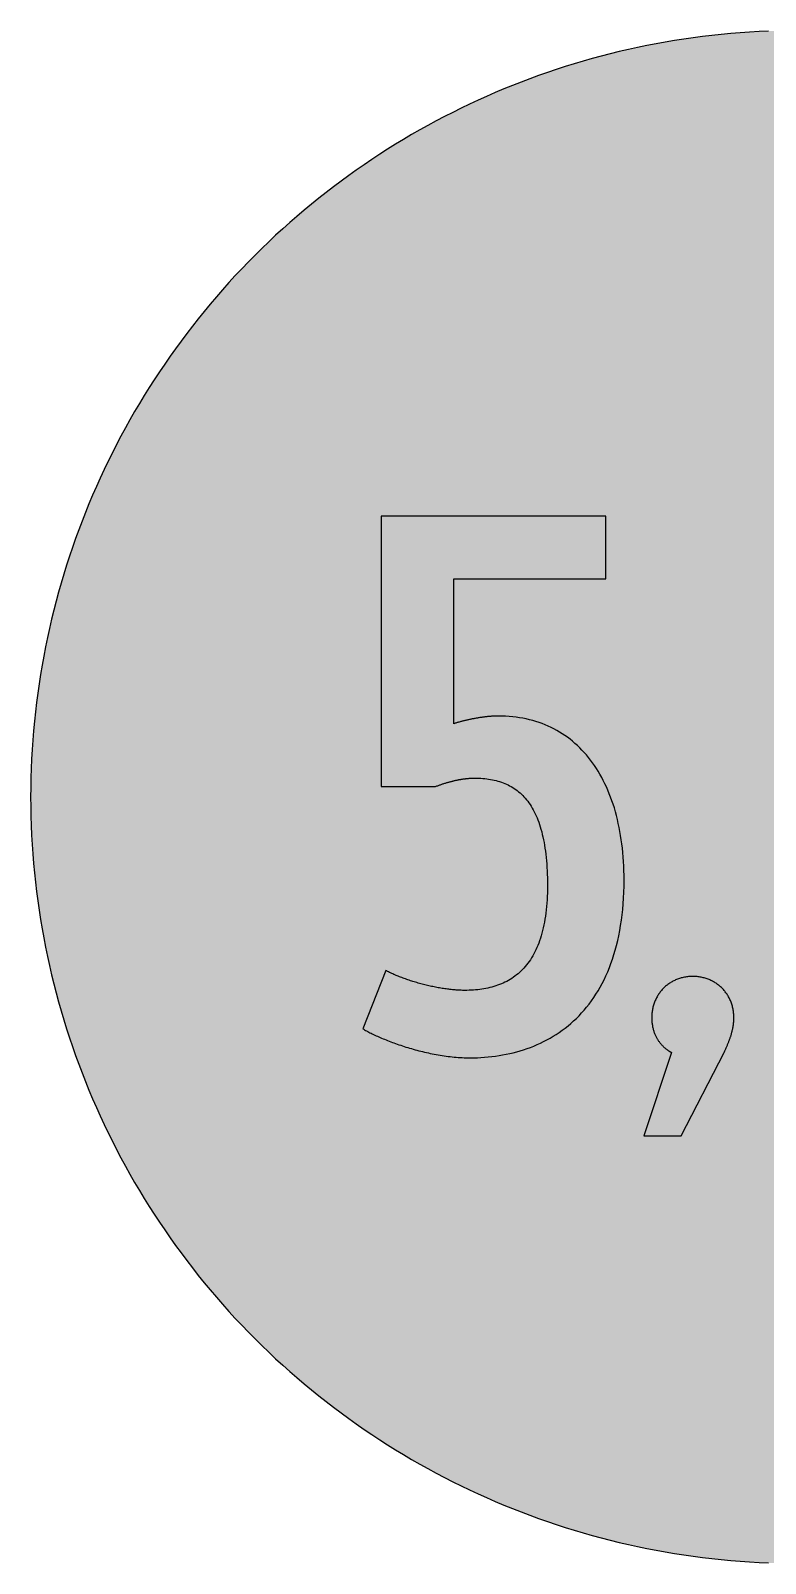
# Model space of a CAD drawing. Header units: millimetres. Extents: x 0 to 212, y 0 to 212.
# Drawn here: x 0.1 to 101.5, y 0.1 to 211.7 of the extents above; entities that cross this region are included whole.
import ezdxf

# ---------------------------------------------------------------- set-up
doc = ezdxf.new("R2010")
doc.units = ezdxf.units.MM

msp = doc.modelspace()

# ---------------------------------------------------------------- hatches: boundary and pattern name
for color, points in [(254, [(211.7189, 105.8869), (211.709, 107.2007), (211.6861, 108.5139), (211.6455, 109.8245), (211.5871, 111.1326), (211.5134, 112.4407), (211.4245, 113.7437), (211.3204, 115.0468), (211.201, 116.3447), (211.0638, 117.6426), (210.9114, 118.9355), (210.7413, 120.2258), (210.5584, 121.5136), (210.3577, 122.7988), (210.1418, 124.079), (209.9107, 125.3566), (209.6643, 126.6292), (209.4027, 127.8992), (209.1258, 129.1641), (208.8337, 130.4239), (208.5264, 131.6812), (208.2038, 132.936), (207.866, 134.1831), (207.5104, 135.4277), (207.1421, 136.6647), (206.7611, 137.8991), (206.3623, 139.1285), (205.9483, 140.3502), (205.5216, 141.5694), (205.0771, 142.781), (204.6199, 143.9901), (204.1474, 145.1915), (203.6623, 146.3853), (203.1619, 147.574), (202.6463, 148.7576), (202.1154, 149.9362), (201.5693, 151.1046), (201.0105, 152.2705), (200.439, 153.4262), (199.8523, 154.5768), (199.2503, 155.7198), (198.6356, 156.8577), (198.0057, 157.9855), (197.3605, 159.1081), (196.7052, 160.2232), (196.0321, 161.3281), (195.3489, 162.4279), (194.6504, 163.5176), (193.9366, 164.6022), (193.2102, 165.6766), (192.471, 166.7434), (191.7167, 167.8), (190.9521, 168.849), (190.1698, 169.8904), (189.3773, 170.9217), (188.5696, 171.9428), (187.7517, 172.9562), (186.9161, 173.9621), (186.0702, 174.9552), (185.2117, 175.9407), (184.338, 176.9161), (183.454, 177.8838), (182.5549, 178.8389), (181.643, 179.7837), (180.721, 180.7185), (179.7837, 181.643), (178.8389, 182.5549), (177.8838, 183.454), (176.9161, 184.338), (175.9407, 185.2117), (174.9552, 186.0702), (173.9621, 186.9161), (172.9562, 187.7492), (171.9428, 188.5696), (170.9217, 189.3773), (169.8904, 190.1698), (168.849, 190.9496), (167.8, 191.7167), (166.7408, 192.471), (165.6766, 193.2102), (164.6022, 193.9366), (163.5176, 194.6504), (162.4279, 195.3489), (161.3281, 196.0321), (160.2232, 196.7052), (159.1081, 197.3631), (157.9855, 198.0057), (156.8577, 198.6356), (155.7198, 199.2503), (154.5768, 199.8523), (153.4262, 200.439), (152.2705, 201.0131), (151.1046, 201.5719), (149.9362, 202.1154), (148.7576, 202.6463), (147.574, 203.1619), (146.3853, 203.6623), (145.1889, 204.15), (143.9875, 204.6199), (142.781, 205.0796), (141.5694, 205.5216), (140.3502, 205.9483), (139.1285, 206.3623), (137.8991, 206.7611), (136.6647, 207.1446), (135.4252, 207.5129), (134.1831, 207.866), (132.9334, 208.2038), (131.6812, 208.5264), (130.4239, 208.8337), (129.1641, 209.1284), (127.8966, 209.4052), (126.6292, 209.6668), (125.3541, 209.9132), (124.0765, 210.1444), (122.7963, 210.3603), (121.5136, 210.5584), (120.2258, 210.7438), (118.9355, 210.9114), (117.6401, 211.0638), (116.3447, 211.201), (115.0468, 211.3229), (113.7437, 211.4271), (112.4382, 211.516), (111.1326, 211.5896), (109.8245, 211.6455), (108.5113, 211.6861), (107.1982, 211.7115), (105.885, 211.7192), (104.5693, 211.7115), (103.2561, 211.6861), (101.9454, 211.6455), (100.6373, 211.5896), (99.3292, 211.516), (98.0262, 211.4271), (96.7232, 211.3229), (95.4253, 211.201), (94.1273, 211.0638), (92.8345, 210.9114), (91.5441, 210.7438), (90.2564, 210.5584), (88.9711, 210.3603), (87.691, 210.1444), (86.4133, 209.9132), (85.1408, 209.6668), (83.8708, 209.4052), (82.6059, 209.1284), (81.346, 208.8337), (80.0887, 208.5264), (78.834, 208.2038), (77.5868, 207.866), (76.3422, 207.5129), (75.1053, 207.1446), (73.8708, 206.7611), (72.6415, 206.3623), (71.4197, 205.9483), (70.2005, 205.5216), (68.9889, 205.0796), (67.7799, 204.6199), (66.5785, 204.15), (65.3847, 203.6623), (64.196, 203.1619), (63.0123, 202.6463), (61.8338, 202.1154), (60.6628, 201.5719), (59.4995, 201.0131), (58.3438, 200.439), (57.1932, 199.8523), (56.0502, 199.2503), (54.9123, 198.6356), (53.7845, 198.0057), (52.6618, 197.3631), (51.5468, 196.7052), (50.4419, 196.0321), (49.342, 195.3489), (48.2524, 194.6504), (47.1678, 193.9366), (46.0934, 193.2102), (45.0266, 192.471), (43.9699, 191.7167), (42.9209, 190.9496), (41.8795, 190.1698), (40.8483, 189.3773), (39.8272, 188.5696), (38.8137, 187.7492), (37.8079, 186.9161), (36.8148, 186.0702), (35.8292, 185.2117), (34.8539, 184.338), (33.8861, 183.454), (32.9311, 182.5549), (31.9862, 181.643), (31.049, 180.7185), (30.1269, 179.7837), (29.2151, 178.8389), (28.3159, 177.8838), (27.432, 176.9161), (26.5582, 175.9407), (25.6997, 174.9552), (24.8539, 173.9621), (24.0208, 172.9562), (23.2004, 171.9428), (22.3926, 170.9217), (21.6002, 169.8904), (20.8204, 168.849), (20.0533, 167.8), (19.2989, 166.7434), (18.5598, 165.6766), (17.8333, 164.6022), (17.1196, 163.5176), (16.4211, 162.4279), (15.7378, 161.3281), (15.0647, 160.2232), (14.4069, 159.1081), (13.7643, 157.9855), (13.1343, 156.8577), (12.5197, 155.7198), (11.9177, 154.5768), (11.3309, 153.4262), (10.7569, 152.2705), (10.1981, 151.1046), (9.6545, 149.9362), (9.1237, 148.7576), (8.6081, 147.574), (8.1077, 146.3853), (7.62, 145.1915), (7.1501, 143.9901), (6.6904, 142.781), (6.2484, 141.5694), (5.8217, 140.3502), (5.4077, 139.1285), (5.0089, 137.8991), (4.6253, 136.6647), (4.257, 135.4277), (3.904, 134.1831), (3.5662, 132.936), (3.2436, 131.6812), (2.9362, 130.4239), (2.6416, 129.1641), (2.3647, 127.8992), (2.1031, 126.6292), (1.8567, 125.3566), (1.6256, 124.079), (1.4097, 122.7988), (1.2116, 121.5136), (1.0262, 120.2258), (0.8585, 118.9355), (0.7061, 117.6426), (0.569, 116.3447), (0.447, 115.0468), (0.3429, 113.7437), (0.254, 112.4407), (0.1803, 111.1326), (0.1245, 109.8245), (0.0838, 108.5139), (0.0584, 107.2007), (0.0508, 105.885), (0.0584, 104.5718), (0.0838, 103.2586), (0.1245, 101.9454), (0.1803, 100.6373), (0.254, 99.3318), (0.3429, 98.0262), (0.447, 96.7232), (0.569, 95.4253), (0.7061, 94.1299), (0.8585, 92.8345), (1.0262, 91.5441), (1.2116, 90.2564), (1.4097, 88.9737), (1.6256, 87.6935), (1.8567, 86.4159), (2.1031, 85.1408), (2.3647, 83.8733), (2.6416, 82.6059), (2.9362, 81.346), (3.2436, 80.0887), (3.5662, 78.8365), (3.904, 77.5868), (4.257, 76.3448), (4.6253, 75.1053), (5.0089, 73.8708), (5.4077, 72.6415), (5.8217, 71.4197), (6.2484, 70.2005), (6.6904, 68.9889), (7.1501, 67.7824), (7.62, 66.581), (8.1077, 65.3847), (8.6081, 64.196), (9.1237, 63.0123), (9.6545, 61.8338), (10.1981, 60.6654), (10.7569, 59.4995), (11.3309, 58.3438), (11.9177, 57.1932), (12.5197, 56.0502), (13.1343, 54.9123), (13.7643, 53.7845), (14.4069, 52.6618), (15.0647, 51.5468), (15.7378, 50.4419), (16.4211, 49.342), (17.1196, 48.2524), (17.8333, 47.1678), (18.5598, 46.0934), (19.2989, 45.0291), (20.0533, 43.9699), (20.8204, 42.9209), (21.6002, 41.8795), (22.3926, 40.8483), (23.2004, 39.8272), (24.0208, 38.8137), (24.8539, 37.8079), (25.6997, 36.8148), (26.5582, 35.8292), (27.432, 34.8539), (28.3159, 33.8861), (29.2151, 32.9311), (30.1269, 31.9862), (31.049, 31.049), (31.9862, 30.1269), (32.9311, 29.2151), (33.8861, 28.3159), (34.8539, 27.432), (35.8292, 26.5582), (36.8148, 25.6997), (37.8079, 24.8539), (38.8137, 24.0182), (39.8272, 23.2004), (40.8483, 22.3926), (41.8795, 21.6002), (42.9209, 20.8178), (43.9699, 20.0533), (45.0266, 19.2989), (46.0934, 18.5598), (47.1678, 17.8333), (48.2524, 17.1196), (49.342, 16.4211), (50.4419, 15.7378), (51.5468, 15.0647), (52.6618, 14.4094), (53.7845, 13.7643), (54.9123, 13.1343), (56.0502, 12.5197), (57.1932, 11.9177), (58.3438, 11.3309), (59.4995, 10.7594), (60.6628, 10.2006), (61.8338, 9.6545), (63.0123, 9.1237), (64.196, 8.6081), (65.3847, 8.1077), (66.5785, 7.6225), (67.7799, 7.1501), (68.9889, 6.6929), (70.2005, 6.2484), (71.4197, 5.8217), (72.6415, 5.4077), (73.8708, 5.0089), (75.1053, 4.6279), (76.3422, 4.2596), (77.5868, 3.904), (78.834, 3.5662), (80.0887, 3.2436), (81.346, 2.9362), (82.6059, 2.6441), (83.8708, 2.3673), (85.1408, 2.1057), (86.4133, 1.8593), (87.691, 1.6281), (88.9711, 1.4122), (90.2564, 1.2116), (91.5441, 1.0287), (92.8345, 0.8585), (94.1273, 0.7061), (95.4253, 0.569), (96.7232, 0.4496), (98.0262, 0.3454), (99.3292, 0.2565), (100.6373, 0.1829), (101.9454, 0.1245), (103.2561, 0.0838), (104.5693, 0.061), (105.885, 0.0533), (107.1982, 0.061), (108.5113, 0.0838), (109.8245, 0.1245), (111.1326, 0.1829), (112.4382, 0.2565), (113.7437, 0.3454), (115.0468, 0.4496), (116.3447, 0.569), (117.6401, 0.7061), (118.9355, 0.8585), (120.2258, 1.0287), (121.5136, 1.2116), (122.7963, 1.4122), (124.0765, 1.6281), (125.3541, 1.8593), (126.6292, 2.1057), (127.8966, 2.3673), (129.1641, 2.6441), (130.4239, 2.9362), (131.6812, 3.2436), (132.9334, 3.5662), (134.1831, 3.904), (135.4252, 4.2596), (136.6647, 4.6279), (137.8991, 5.0089), (139.1285, 5.4077), (140.3502, 5.8217), (141.5694, 6.2484), (142.781, 6.6929), (143.9875, 7.1501), (145.1889, 7.6225), (146.3853, 8.1077), (147.574, 8.6081), (148.7576, 9.1237), (149.9362, 9.6545), (151.1046, 10.2006), (152.2705, 10.7594), (153.4262, 11.3309), (154.5768, 11.9177), (155.7198, 12.5197), (156.8577, 13.1343), (157.9855, 13.7643), (159.1081, 14.4094), (160.2232, 15.0647), (161.3281, 15.7378), (162.4279, 16.4211), (163.5176, 17.1196), (164.6022, 17.8333), (165.6766, 18.5598), (166.7408, 19.2989), (167.8, 20.0533), (168.849, 20.8178), (169.8904, 21.6002), (170.9217, 22.3926), (171.9428, 23.2004), (172.9562, 24.0182), (173.9621, 24.8539), (174.9552, 25.6997), (175.9407, 26.5582), (176.9161, 27.432), (177.8838, 28.3159), (178.8389, 29.2151), (179.7837, 30.1269), (180.721, 31.049), (181.643, 31.9862), (182.5549, 32.9311), (183.454, 33.8861), (184.338, 34.8539), (185.2117, 35.8292), (186.0702, 36.8148), (186.9161, 37.8079), (187.7517, 38.8137), (188.5696, 39.8272), (189.3773, 40.8483), (190.1698, 41.8795), (190.9521, 42.9209), (191.7167, 43.9699), (192.471, 45.0291), (193.2102, 46.0934), (193.9366, 47.1678), (194.6504, 48.2524), (195.3489, 49.342), (196.0321, 50.4419), (196.7052, 51.5468), (197.3605, 52.6618), (198.0057, 53.7845), (198.6356, 54.9123), (199.2503, 56.0502), (199.8523, 57.1932), (200.439, 58.3438), (201.0105, 59.4995), (201.5693, 60.6654), (202.1154, 61.8338), (202.6463, 63.0123), (203.1619, 64.196), (203.6623, 65.3847), (204.1474, 66.581), (204.6199, 67.7824), (205.0771, 68.9889), (205.5216, 70.2005), (205.9483, 71.4197), (206.3623, 72.6415), (206.7611, 73.8708), (207.1421, 75.1053), (207.5104, 76.3448), (207.866, 77.5868), (208.2038, 78.8365), (208.5264, 80.0887), (208.8337, 81.346), (209.1258, 82.6059), (209.4027, 83.8733), (209.6643, 85.1408), (209.9107, 86.4159), (210.1418, 87.6935), (210.3577, 88.9737), (210.5584, 90.2564), (210.7413, 91.5441), (210.9114, 92.8345), (211.0638, 94.1299), (211.201, 95.4253), (211.3204, 96.7232), (211.4245, 98.0262), (211.5134, 99.3318), (211.5871, 100.6373), (211.6455, 101.9454), (211.6861, 103.2586), (211.709, 104.5718), (211.7166, 105.885)]), (59, [(79.4632, 136.0121), (79.4632, 144.6911), (48.4547, 144.6911), (48.4547, 107.3323), (55.9675, 107.3323), (56.0654, 107.3709), (56.1645, 107.409), (56.2635, 107.4471), (56.3601, 107.4826), (56.4591, 107.5207), (56.5556, 107.5563), (56.6522, 107.5893), (56.7487, 107.6249), (56.8452, 107.6579), (56.9417, 107.6909), (57.0382, 107.7214), (57.1322, 107.7519), (57.2262, 107.7824), (57.3227, 107.8128), (57.4167, 107.8408), (57.5081, 107.8713), (57.6021, 107.8967), (57.6961, 107.9246), (57.7875, 107.95), (57.879, 107.9754), (57.9704, 108.0008), (58.0619, 108.0262), (58.1508, 108.0491), (58.2422, 108.0719), (58.3311, 108.0948), (58.42, 108.1151), (58.5089, 108.1354), (58.5978, 108.1557), (58.6842, 108.1761), (58.7705, 108.1938), (58.8569, 108.2142), (58.9432, 108.2294), (59.0296, 108.2472), (59.1134, 108.265), (59.1972, 108.2802), (59.2811, 108.2954), (59.3649, 108.3107), (59.4462, 108.3234), (59.5274, 108.3386), (59.6087, 108.3513), (59.69, 108.3615), (59.7713, 108.3742), (59.85, 108.3843), (59.9288, 108.397), (60.0075, 108.4047), (60.0837, 108.4148), (60.1624, 108.425), (60.2386, 108.4326), (60.3148, 108.4402), (60.3885, 108.4478), (60.4622, 108.4555), (60.5358, 108.4605), (60.6095, 108.4656), (60.6806, 108.4707), (60.7543, 108.4758), (60.8254, 108.4809), (60.894, 108.4834), (60.9625, 108.4859), (61.0311, 108.4885), (61.0997, 108.491), (61.1683, 108.4936), (61.2343, 108.4936), (61.3004, 108.4961), (61.3639, 108.4961), (61.6509, 108.4936), (61.9328, 108.4859), (62.2122, 108.4707), (62.4891, 108.4529), (62.7609, 108.4275), (63.0301, 108.397), (63.2968, 108.3615), (63.5584, 108.3183), (63.8175, 108.27), (64.0715, 108.2167), (64.323, 108.1557), (64.5719, 108.0897), (64.8157, 108.016), (65.057, 107.9373), (65.2932, 107.8509), (65.5244, 107.757), (65.753, 107.6579), (65.979, 107.5512), (66.2, 107.4395), (66.4159, 107.3175), (66.6293, 107.1905), (66.8376, 107.0559), (67.0433, 106.9137), (67.244, 106.7664), (67.4395, 106.6089), (67.6326, 106.4438), (67.8205, 106.2711), (68.0034, 106.0933), (68.1812, 105.9053), (68.3565, 105.7097), (68.5267, 105.5065), (68.6943, 105.2932), (68.8543, 105.0747), (69.0118, 104.8461), (69.1642, 104.6099), (69.3115, 104.3635), (69.4538, 104.1095), (69.5935, 103.8479), (69.7281, 103.5761), (69.8551, 103.2967), (69.9795, 103.0072), (70.0989, 102.71), (70.2132, 102.4026), (70.3224, 102.0851), (70.4266, 101.76), (70.5256, 101.4247), (70.6222, 101.0793), (70.7111, 100.7262), (70.7949, 100.363), (70.8736, 99.9896), (70.9473, 99.6061), (71.0159, 99.2124), (71.0794, 98.8085), (71.1378, 98.3945), (71.1911, 97.9703), (71.2368, 97.536), (71.28, 97.0915), (71.3156, 96.6368), (71.3486, 96.1695), (71.374, 95.6945), (71.3918, 95.2068), (71.407, 94.709), (71.4146, 94.1984), (71.4172, 93.6777), (71.4146, 93.1647), (71.4045, 92.6592), (71.3867, 92.1664), (71.3613, 91.6838), (71.3308, 91.2139), (71.2927, 90.7542), (71.247, 90.3046), (71.1962, 89.8652), (71.1378, 89.4359), (71.0743, 89.0194), (71.0032, 88.6104), (70.9244, 88.2142), (70.8431, 87.8281), (70.7517, 87.4497), (70.6577, 87.0814), (70.5561, 86.7258), (70.4469, 86.3778), (70.3326, 86.04), (70.2132, 85.7098), (70.0888, 85.3923), (69.9567, 85.0824), (69.8221, 84.7827), (69.6798, 84.4906), (69.5325, 84.2086), (69.3801, 83.9343), (69.2201, 83.6701), (69.0575, 83.4136), (68.8873, 83.1672), (68.7146, 82.9285), (68.5368, 82.6973), (68.3514, 82.4763), (68.1634, 82.263), (67.9704, 82.0572), (67.7723, 81.8591), (67.5691, 81.6686), (67.3633, 81.4883), (67.15, 81.313), (66.9341, 81.1479), (66.7131, 80.9879), (66.4896, 80.838), (66.2584, 80.6933), (66.0248, 80.5561), (65.7885, 80.4266), (65.5472, 80.3046), (65.3009, 80.1878), (65.0519, 80.0786), (64.8005, 79.977), (64.5414, 79.883), (64.2823, 79.7941), (64.0182, 79.7103), (63.7515, 79.6341), (63.4797, 79.5655), (63.2054, 79.502), (62.9285, 79.4436), (62.6466, 79.3928), (62.3646, 79.3471), (62.0776, 79.3064), (61.788, 79.2709), (61.4934, 79.2429), (61.1988, 79.2201), (60.899, 79.2023), (60.5993, 79.1896), (60.2945, 79.182), (59.9897, 79.1794), (59.8297, 79.1794), (59.6671, 79.182), (59.5046, 79.187), (59.3395, 79.1947), (59.1718, 79.2023), (59.0017, 79.2124), (58.8315, 79.2226), (58.6613, 79.2353), (58.4886, 79.2505), (58.3133, 79.2683), (58.1381, 79.2861), (57.9603, 79.3064), (57.7825, 79.3267), (57.6047, 79.3496), (57.4243, 79.375), (57.244, 79.4004), (57.0611, 79.4283), (56.8808, 79.4563), (56.6979, 79.4868), (56.515, 79.5198), (56.3296, 79.5528), (56.1467, 79.5858), (55.9613, 79.6214), (55.7759, 79.6595), (55.5904, 79.6976), (55.4076, 79.7382), (55.2221, 79.7789), (55.0367, 79.8195), (54.8513, 79.8627), (54.6684, 79.9084), (54.483, 79.9541), (54.3001, 79.9998), (54.1172, 80.0481), (53.9344, 80.0964), (53.7515, 80.1446), (53.5711, 80.1954), (53.3883, 80.2488), (53.2105, 80.3021), (53.0301, 80.3554), (52.8523, 80.4088), (52.6771, 80.4647), (52.4993, 80.5205), (52.3265, 80.579), (52.1538, 80.6374), (51.9811, 80.6958), (51.8109, 80.7542), (51.6433, 80.8152), (51.4756, 80.8761), (51.3105, 80.9371), (51.1454, 81.0006), (50.9854, 81.0641), (50.8254, 81.1276), (50.6679, 81.1911), (50.5104, 81.2571), (50.358, 81.3206), (50.2056, 81.3867), (50.0583, 81.4527), (49.911, 81.5213), (49.7662, 81.5873), (49.6265, 81.6559), (49.4868, 81.7245), (49.3497, 81.7931), (49.2176, 81.8617), (49.088, 81.9302), (45.9133, 73.8886), (46.04, 73.8124), (46.1696, 73.7362), (46.3093, 73.66), (46.4515, 73.5813), (46.5988, 73.5025), (46.7512, 73.4212), (46.9087, 73.34), (47.0687, 73.2587), (47.2364, 73.1774), (47.4066, 73.0936), (47.5818, 73.0098), (47.7622, 72.9259), (47.9476, 72.8421), (48.1355, 72.7583), (48.3286, 72.6745), (48.5242, 72.5881), (48.7248, 72.5043), (48.9306, 72.4205), (49.1363, 72.3367), (49.3497, 72.2503), (49.563, 72.1665), (49.7815, 72.0827), (50.0024, 72.0014), (50.2285, 71.9176), (50.4571, 71.8363), (50.6857, 71.7525), (50.9194, 71.6737), (51.1581, 71.5924), (51.3969, 71.5137), (51.6382, 71.435), (51.882, 71.3588), (52.131, 71.2826), (52.3799, 71.2064), (52.6313, 71.1327), (52.8828, 71.059), (53.1393, 70.9879), (53.3959, 70.9193), (53.6575, 70.8508), (53.9166, 70.7847), (54.1807, 70.7212), (54.4449, 70.6577), (54.7116, 70.5968), (54.9783, 70.5358), (55.245, 70.4799), (55.5142, 70.424), (55.786, 70.3707), (56.0578, 70.3199), (56.3296, 70.2716), (56.6039, 70.2259), (56.8782, 70.1802), (57.1525, 70.1396), (57.4269, 70.1015), (57.7012, 70.0659), (57.978, 70.0329), (58.2524, 70.0024), (58.5292, 69.9745), (58.8061, 69.9491), (59.0804, 69.9287), (59.3573, 69.9084), (59.6316, 69.8932), (59.9059, 69.883), (60.1828, 69.8729), (60.4545, 69.8678), (60.7289, 69.8652), (61.2343, 69.8703), (61.7398, 69.8856), (62.2427, 69.9084), (62.7456, 69.9414), (63.2485, 69.9846), (63.7489, 70.038), (64.2468, 70.1015), (64.7421, 70.1751), (65.2348, 70.2589), (65.7276, 70.3529), (66.2153, 70.4571), (66.7004, 70.5714), (67.183, 70.6984), (67.6605, 70.8355), (68.1355, 70.9828), (68.6079, 71.1429), (69.0728, 71.313), (69.535, 71.4959), (69.9948, 71.689), (70.4469, 71.8947), (70.8939, 72.1106), (71.3359, 72.3417), (71.7728, 72.583), (72.2046, 72.8345), (72.6288, 73.1012), (73.0479, 73.3781), (73.4593, 73.6702), (73.8657, 73.9724), (74.262, 74.2899), (74.6531, 74.6201), (75.0367, 74.9605), (75.4126, 75.3161), (75.7809, 75.6844), (76.1416, 76.0679), (76.4921, 76.4642), (76.835, 76.8731), (77.1703, 77.2973), (77.4954, 77.7342), (77.8104, 78.1863), (78.1177, 78.6511), (78.4149, 79.1312), (78.6994, 79.6265), (78.9762, 80.1345), (79.2429, 80.6577), (79.4969, 81.1962), (79.7408, 81.7499), (79.9744, 82.3189), (80.1954, 82.9031), (80.4062, 83.5025), (80.6044, 84.1172), (80.7898, 84.7471), (80.9625, 85.3948), (81.1251, 86.0552), (81.2724, 86.7334), (81.407, 87.4268), (81.5315, 88.138), (81.6381, 88.8644), (81.7347, 89.6087), (81.8134, 90.3681), (81.882, 91.1428), (81.9328, 91.9378), (81.9709, 92.7481), (81.9937, 93.5736), (82.0014, 94.4194), (81.9963, 95.0697), (81.9836, 95.7123), (81.9582, 96.3473), (81.9252, 96.9747), (81.882, 97.5944), (81.8312, 98.2066), (81.7702, 98.8085), (81.6991, 99.4029), (81.6178, 99.9896), (81.5289, 100.5662), (81.4324, 101.1352), (81.3257, 101.6965), (81.2089, 102.2477), (81.0844, 102.7913), (80.9498, 103.3272), (80.8076, 103.8504), (80.6577, 104.3686), (80.4977, 104.8741), (80.3275, 105.3744), (80.1497, 105.8621), (79.9643, 106.3422), (79.7712, 106.8121), (79.568, 107.2718), (79.3572, 107.7239), (79.1362, 108.1659), (78.9102, 108.5977), (78.674, 109.0193), (78.4301, 109.4334), (78.1761, 109.8347), (77.917, 110.2284), (77.6478, 110.6094), (77.3709, 110.9828), (77.0865, 111.3434), (76.7944, 111.6965), (76.4946, 112.0369), (76.1873, 112.3671), (75.8723, 112.6871), (75.5498, 112.997), (75.2196, 113.2967), (74.8817, 113.5837), (74.5363, 113.8631), (74.1832, 114.1273), (73.8226, 114.3838), (73.4543, 114.6277), (73.0783, 114.8613), (72.6973, 115.0823), (72.3087, 115.2931), (71.9125, 115.4938), (71.5086, 115.6818), (71.0971, 115.857), (70.6806, 116.0221), (70.2564, 116.1745), (69.8246, 116.3142), (69.3877, 116.4438), (68.9432, 116.5606), (68.4911, 116.6673), (68.0314, 116.7587), (67.5691, 116.84), (67.0966, 116.9086), (66.6191, 116.967), (66.134, 117.0102), (65.6438, 117.0407), (65.1485, 117.061), (64.6455, 117.0661), (64.5643, 117.0661), (64.483, 117.0661), (64.4017, 117.0635), (64.3179, 117.061), (64.2341, 117.0584), (64.1477, 117.0559), (64.0613, 117.0508), (63.9724, 117.0483), (63.8835, 117.0432), (63.7946, 117.0356), (63.7057, 117.0305), (63.6143, 117.0229), (63.5203, 117.0153), (63.4289, 117.0076), (63.3349, 117), (63.2384, 116.9899), (63.1444, 116.9822), (63.0479, 116.9721), (62.9514, 116.9594), (62.8548, 116.9492), (62.7583, 116.9365), (62.6593, 116.9264), (62.5602, 116.9137), (62.4611, 116.8984), (62.3621, 116.8857), (62.2605, 116.8705), (62.1614, 116.8578), (62.0598, 116.8425), (61.9608, 116.8248), (61.8592, 116.8095), (61.7576, 116.7943), (61.656, 116.7765), (61.5544, 116.7587), (61.4528, 116.7409), (61.3486, 116.7232), (61.247, 116.7028), (61.1454, 116.6825), (61.0438, 116.6647), (60.9422, 116.6444), (60.8406, 116.6216), (60.739, 116.6012), (60.6374, 116.5809), (60.5358, 116.5581), (60.4342, 116.5352), (60.3326, 116.5123), (60.231, 116.4895), (60.132, 116.4666), (60.0329, 116.4412), (59.9313, 116.4184), (59.8322, 116.393), (59.7332, 116.3676), (59.6367, 116.3422), (59.5376, 116.3168), (59.4411, 116.2914), (59.3446, 116.2634), (59.248, 116.2355), (59.1541, 116.2101), (59.0575, 116.1821), (58.9661, 116.1542), (58.8721, 116.1263), (58.7807, 116.0958), (58.6892, 116.0678), (58.5978, 116.0374), (58.5089, 116.0094), (58.5089, 136.0121)]), (59, [(85.8203, 75.4348), (85.8215, 75.2907), (85.8241, 75.1535), (85.8317, 75.0164), (85.8418, 74.8817), (85.852, 74.7497), (85.8672, 74.6201), (85.885, 74.4931), (85.9053, 74.3687), (85.9257, 74.2467), (85.9485, 74.1248), (85.9765, 74.008), (86.0044, 73.8937), (86.0349, 73.7794), (86.0654, 73.6676), (86.0984, 73.5609), (86.1339, 73.4543), (86.172, 73.3476), (86.2101, 73.246), (86.2508, 73.1469), (86.294, 73.0479), (86.3371, 72.9539), (86.3829, 72.8599), (86.4286, 72.7685), (86.4743, 72.6796), (86.5226, 72.5907), (86.5734, 72.5068), (86.6242, 72.423), (86.675, 72.3417), (86.7258, 72.263), (86.7791, 72.1843), (86.8324, 72.1106), (86.8883, 72.0369), (86.9417, 71.9658), (86.9975, 71.8947), (87.0534, 71.8287), (87.1093, 71.7626), (87.1652, 71.6991), (87.2236, 71.6356), (87.2795, 71.5747), (87.3354, 71.5162), (87.3938, 71.4604), (87.4497, 71.4045), (87.5055, 71.3511), (87.5614, 71.3003), (87.6173, 71.2521), (87.6732, 71.2038), (87.7291, 71.1556), (87.7824, 71.1124), (87.8383, 71.0692), (87.8916, 71.026), (87.9424, 70.9879), (87.9958, 70.9498), (88.0466, 70.9117), (88.0948, 70.8762), (88.1456, 70.8431), (88.1939, 70.8127), (88.2396, 70.7822), (88.2853, 70.7517), (88.3285, 70.7238), (88.3717, 70.6984), (88.4123, 70.673), (88.453, 70.6501), (88.4911, 70.6272), (88.5292, 70.6069), (84.7189, 59.0942), (89.8839, 59.0942), (95.8109, 70.6092), (95.8596, 70.7136), (95.9104, 70.8203), (95.9587, 70.9219), (96.0069, 71.026), (96.0526, 71.1276), (96.0984, 71.2267), (96.1415, 71.3257), (96.1847, 71.4223), (96.2254, 71.5188), (96.266, 71.6128), (96.3041, 71.7067), (96.3447, 71.8007), (96.3803, 71.8922), (96.4159, 71.9811), (96.4514, 72.07), (96.487, 72.1589), (96.52, 72.2452), (96.5505, 72.3316), (96.581, 72.4179), (96.6114, 72.5018), (96.6419, 72.583), (96.6699, 72.6643), (96.6953, 72.7456), (96.7232, 72.8269), (96.7486, 72.9056), (96.7715, 72.9844), (96.7943, 73.0606), (96.8172, 73.1368), (96.84, 73.213), (96.8604, 73.2866), (96.8807, 73.3603), (96.901, 73.4339), (96.9188, 73.5051), (96.9366, 73.5762), (96.9518, 73.6473), (96.9696, 73.7159), (96.9848, 73.7845), (97.0001, 73.853), (97.0128, 73.9216), (97.0255, 73.9877), (97.0382, 74.0537), (97.0509, 74.1197), (97.061, 74.1858), (97.0712, 74.2493), (97.0813, 74.3128), (97.0915, 74.3763), (97.0991, 74.4398), (97.1067, 74.5007), (97.1144, 74.5617), (97.122, 74.6227), (97.1271, 74.6836), (97.1347, 74.7446), (97.1398, 74.803), (97.1423, 74.8614), (97.1474, 74.9224), (97.1525, 74.9808), (97.155, 75.0367), (97.1575, 75.0951), (97.1601, 75.1535), (97.1601, 75.2094), (97.1626, 75.2653), (97.1626, 75.3212), (97.1652, 75.377), (97.1652, 75.4329), (97.1626, 75.5828), (97.1575, 75.7326), (97.1474, 75.88), (97.1347, 76.0273), (97.1194, 76.1721), (97.1017, 76.3168), (97.0788, 76.4591), (97.0534, 76.6013), (97.0229, 76.741), (96.9899, 76.8782), (96.9543, 77.0153), (96.9162, 77.1525), (96.8756, 77.2846), (96.8299, 77.4167), (96.7816, 77.5487), (96.7308, 77.6757), (96.6775, 77.8027), (96.6191, 77.9297), (96.5581, 78.0517), (96.4971, 78.1736), (96.4311, 78.293), (96.3625, 78.4123), (96.2914, 78.5266), (96.2177, 78.6409), (96.1415, 78.7527), (96.0628, 78.8619), (95.9815, 78.9711), (95.8952, 79.0753), (95.8088, 79.1794), (95.7199, 79.281), (95.6285, 79.3801), (95.5345, 79.4766), (95.438, 79.5706), (95.3389, 79.662), (95.2373, 79.7509), (95.1357, 79.8373), (95.029, 79.9211), (94.9223, 80.0024), (94.8131, 80.0837), (94.6988, 80.1599), (94.5871, 80.2335), (94.4702, 80.3046), (94.3534, 80.3732), (94.2315, 80.4367), (94.1121, 80.5002), (93.9876, 80.5612), (93.8632, 80.6171), (93.7336, 80.6704), (93.6066, 80.7237), (93.4745, 80.772), (93.3425, 80.8152), (93.2104, 80.8584), (93.0732, 80.8965), (92.9361, 80.932), (92.7989, 80.965), (92.6592, 80.993), (92.517, 81.0184), (92.3747, 81.0412), (92.2299, 81.0616), (92.0852, 81.0768), (91.9378, 81.0895), (91.7905, 81.0971), (91.6407, 81.1047), (91.4908, 81.1047), (91.3409, 81.1047), (91.1911, 81.0971), (91.0438, 81.0895), (90.8964, 81.0768), (90.7517, 81.0616), (90.6069, 81.0412), (90.4646, 81.0184), (90.3249, 80.993), (90.1827, 80.965), (90.0455, 80.932), (89.9084, 80.8965), (89.7738, 80.8584), (89.6391, 80.8152), (89.5071, 80.772), (89.3775, 80.7237), (89.248, 80.6704), (89.121, 80.6171), (88.9965, 80.5612), (88.8721, 80.5002), (88.7501, 80.4367), (88.6308, 80.3732), (88.5114, 80.3046), (88.3971, 80.2335), (88.2828, 80.1599), (88.171, 80.0837), (88.0618, 80.0024), (87.9526, 79.9211), (87.8484, 79.8373), (87.7443, 79.7509), (87.6427, 79.662), (87.5462, 79.5706), (87.4497, 79.4766), (87.3557, 79.3801), (87.2642, 79.281), (87.1728, 79.1794), (87.0864, 79.0753), (87.0026, 78.9711), (86.9213, 78.8619), (86.8426, 78.7527), (86.7664, 78.6409), (86.6927, 78.5266), (86.6216, 78.4123), (86.553, 78.293), (86.487, 78.1736), (86.4235, 78.0517), (86.3651, 77.9297), (86.3067, 77.8027), (86.2533, 77.6757), (86.2025, 77.5487), (86.1543, 77.4167), (86.1085, 77.2846), (86.0679, 77.1525), (86.0273, 77.0153), (85.9917, 76.8782), (85.9587, 76.741), (85.9307, 76.6013), (85.9053, 76.4591), (85.8825, 76.3168), (85.8622, 76.1721), (85.8469, 76.0273), (85.8342, 75.88), (85.8266, 75.7326), (85.8215, 75.5828), (85.819, 75.4329)])]:
    msp.add_hatch(color=color).paths.add_polyline_path(points)

# ---------------------------------------------------------------- linework, layer by layer
at = {"color": 254}
msp.add_lwpolyline([(101.9454, 211.6455), (100.6373, 211.5896), (99.3292, 211.516), (98.0262, 211.4271), (96.7232, 211.3229), (95.4253, 211.201), (94.1273, 211.0638), (92.8345, 210.9114), (91.5441, 210.7438), (90.2564, 210.5584), (88.9711, 210.3603), (87.691, 210.1444), (86.4133, 209.9132), (85.1408, 209.6668), (83.8708, 209.4052), (82.6059, 209.1284), (81.346, 208.8337), (80.0887, 208.5264), (78.834, 208.2038), (77.5868, 207.866), (76.3422, 207.5129), (75.1053, 207.1446), (73.8708, 206.7611), (72.6415, 206.3623), (71.4197, 205.9483), (70.2005, 205.5216), (68.9889, 205.0796), (67.7799, 204.6199), (66.5785, 204.15), (65.3847, 203.6623), (64.196, 203.1619), (63.0123, 202.6463), (61.8338, 202.1154), (60.6628, 201.5719), (59.4995, 201.0131), (58.3438, 200.439), (57.1932, 199.8523), (56.0502, 199.2503), (54.9123, 198.6356), (53.7845, 198.0057), (52.6618, 197.3631), (51.5468, 196.7052), (50.4419, 196.0321), (49.342, 195.3489), (48.2524, 194.6504), (47.1678, 193.9366), (46.0934, 193.2102), (45.0266, 192.471), (43.9699, 191.7167), (42.9209, 190.9496), (41.8795, 190.1698), (40.8483, 189.3773), (39.8272, 188.5696), (38.8137, 187.7492), (37.8079, 186.9161), (36.8148, 186.0702), (35.8292, 185.2117), (34.8539, 184.338), (33.8861, 183.454), (32.9311, 182.5549), (31.9862, 181.643), (31.049, 180.7185), (30.1269, 179.7837), (29.2151, 178.8389), (28.3159, 177.8838), (27.432, 176.9161), (26.5582, 175.9407), (25.6997, 174.9552), (24.8539, 173.9621), (24.0208, 172.9562), (23.2004, 171.9428), (22.3926, 170.9217), (21.6002, 169.8904), (20.8204, 168.849), (20.0533, 167.8), (19.2989, 166.7434), (18.5598, 165.6766), (17.8333, 164.6022), (17.1196, 163.5176), (16.4211, 162.4279), (15.7378, 161.3281), (15.0647, 160.2232), (14.4069, 159.1081), (13.7643, 157.9855), (13.1343, 156.8577), (12.5197, 155.7198), (11.9177, 154.5768), (11.3309, 153.4262), (10.7569, 152.2705), (10.1981, 151.1046), (9.6545, 149.9362), (9.1237, 148.7576), (8.6081, 147.574), (8.1077, 146.3853), (7.62, 145.1915), (7.1501, 143.9901), (6.6904, 142.781), (6.2484, 141.5694), (5.8217, 140.3502), (5.4077, 139.1285), (5.0089, 137.8991), (4.6253, 136.6647), (4.257, 135.4277), (3.904, 134.1831), (3.5662, 132.936), (3.2436, 131.6812), (2.9362, 130.4239), (2.6416, 129.1641), (2.3647, 127.8992), (2.1031, 126.6292), (1.8567, 125.3566), (1.6256, 124.079), (1.4097, 122.7988), (1.2116, 121.5136), (1.0262, 120.2258), (0.8585, 118.9355), (0.7061, 117.6426), (0.569, 116.3447), (0.447, 115.0468), (0.3429, 113.7437), (0.254, 112.4407), (0.1803, 111.1326), (0.1245, 109.8245), (0.0838, 108.5139), (0.0584, 107.2007), (0.0508, 105.885), (0.0584, 104.5718), (0.0838, 103.2586), (0.1245, 101.9454), (0.1803, 100.6373), (0.254, 99.3318), (0.3429, 98.0262), (0.447, 96.7232), (0.569, 95.4253), (0.7061, 94.1299), (0.8585, 92.8345), (1.0262, 91.5441), (1.2116, 90.2564), (1.4097, 88.9737), (1.6256, 87.6935), (1.8567, 86.4159), (2.1031, 85.1408), (2.3647, 83.8733), (2.6416, 82.6059), (2.9362, 81.346), (3.2436, 80.0887), (3.5662, 78.8365), (3.904, 77.5868), (4.257, 76.3448), (4.6253, 75.1053), (5.0089, 73.8708), (5.4077, 72.6415), (5.8217, 71.4197), (6.2484, 70.2005), (6.6904, 68.9889), (7.1501, 67.7824), (7.62, 66.581), (8.1077, 65.3847), (8.6081, 64.196), (9.1237, 63.0123), (9.6545, 61.8338), (10.1981, 60.6654), (10.7569, 59.4995), (11.3309, 58.3438), (11.9177, 57.1932), (12.5197, 56.0502), (13.1343, 54.9123), (13.7643, 53.7845), (14.4069, 52.6618), (15.0647, 51.5468), (15.7378, 50.4419), (16.4211, 49.342), (17.1196, 48.2524), (17.8333, 47.1678), (18.5598, 46.0934), (19.2989, 45.0291), (20.0533, 43.9699), (20.8204, 42.9209), (21.6002, 41.8795), (22.3926, 40.8483), (23.2004, 39.8272), (24.0208, 38.8137), (24.8539, 37.8079), (25.6997, 36.8148), (26.5582, 35.8292), (27.432, 34.8539), (28.3159, 33.8861), (29.2151, 32.9311), (30.1269, 31.9862), (31.049, 31.049), (31.9862, 30.1269), (32.9311, 29.2151), (33.8861, 28.3159), (34.8539, 27.432), (35.8292, 26.5582), (36.8148, 25.6997), (37.8079, 24.8539), (38.8137, 24.0182), (39.8272, 23.2004), (40.8483, 22.3926), (41.8795, 21.6002), (42.9209, 20.8178), (43.9699, 20.0533), (45.0266, 19.2989), (46.0934, 18.5598), (47.1678, 17.8333), (48.2524, 17.1196), (49.342, 16.4211), (50.4419, 15.7378), (51.5468, 15.0647), (52.6618, 14.4094), (53.7845, 13.7643), (54.9123, 13.1343), (56.0502, 12.5197), (57.1932, 11.9177), (58.3438, 11.3309), (59.4995, 10.7594), (60.6628, 10.2006), (61.8338, 9.6545), (63.0123, 9.1237), (64.196, 8.6081), (65.3847, 8.1077), (66.5785, 7.6225), (67.7799, 7.1501), (68.9889, 6.6929), (70.2005, 6.2484), (71.4197, 5.8217), (72.6415, 5.4077), (73.8708, 5.0089), (75.1053, 4.6279), (76.3422, 4.2596), (77.5868, 3.904), (78.834, 3.5662), (80.0887, 3.2436), (81.346, 2.9362), (82.6059, 2.6441), (83.8708, 2.3673), (85.1408, 2.1057), (86.4133, 1.8593), (87.691, 1.6281), (88.9711, 1.4122), (90.2564, 1.2116), (91.5441, 1.0287), (92.8345, 0.8585), (94.1273, 0.7061), (95.4253, 0.569), (96.7232, 0.4496), (98.0262, 0.3454), (99.3292, 0.2565), (100.6373, 0.1829), (101.9454, 0.1245)], dxfattribs=at)
at = {"color": 59}
for points in [[(79.4632, 136.0121), (79.4632, 144.6911), (48.4547, 144.6911), (48.4547, 107.3323), (55.9675, 107.3323), (56.0654, 107.3709), (56.1645, 107.409), (56.2635, 107.4471), (56.3601, 107.4826), (56.4591, 107.5207), (56.5556, 107.5563), (56.6522, 107.5893), (56.7487, 107.6249), (56.8452, 107.6579), (56.9417, 107.6909), (57.0382, 107.7214), (57.1322, 107.7519), (57.2262, 107.7824), (57.3227, 107.8128), (57.4167, 107.8408), (57.5081, 107.8713), (57.6021, 107.8967), (57.6961, 107.9246), (57.7875, 107.95), (57.879, 107.9754), (57.9704, 108.0008), (58.0619, 108.0262), (58.1508, 108.0491), (58.2422, 108.0719), (58.3311, 108.0948), (58.42, 108.1151), (58.5089, 108.1354), (58.5978, 108.1557), (58.6842, 108.1761), (58.7705, 108.1938), (58.8569, 108.2142), (58.9432, 108.2294), (59.0296, 108.2472), (59.1134, 108.265), (59.1972, 108.2802), (59.2811, 108.2954), (59.3649, 108.3107), (59.4462, 108.3234), (59.5274, 108.3386), (59.6087, 108.3513), (59.69, 108.3615), (59.7713, 108.3742), (59.85, 108.3843), (59.9288, 108.397), (60.0075, 108.4047), (60.0837, 108.4148), (60.1624, 108.425), (60.2386, 108.4326), (60.3148, 108.4402), (60.3885, 108.4478), (60.4622, 108.4555), (60.5358, 108.4605), (60.6095, 108.4656), (60.6806, 108.4707), (60.7543, 108.4758), (60.8254, 108.4809), (60.894, 108.4834), (60.9625, 108.4859), (61.0311, 108.4885), (61.0997, 108.491), (61.1683, 108.4936), (61.2343, 108.4936), (61.3004, 108.4961), (61.3639, 108.4961), (61.6509, 108.4936), (61.9328, 108.4859), (62.2122, 108.4707), (62.4891, 108.4529), (62.7609, 108.4275), (63.0301, 108.397), (63.2968, 108.3615), (63.5584, 108.3183), (63.8175, 108.27), (64.0715, 108.2167), (64.323, 108.1557), (64.5719, 108.0897), (64.8157, 108.016), (65.057, 107.9373), (65.2932, 107.8509), (65.5244, 107.757), (65.753, 107.6579), (65.979, 107.5512), (66.2, 107.4395), (66.4159, 107.3175), (66.6293, 107.1905), (66.8376, 107.0559), (67.0433, 106.9137), (67.244, 106.7664), (67.4395, 106.6089), (67.6326, 106.4438), (67.8205, 106.2711), (68.0034, 106.0933), (68.1812, 105.9053), (68.3565, 105.7097), (68.5267, 105.5065), (68.6943, 105.2932), (68.8543, 105.0747), (69.0118, 104.8461), (69.1642, 104.6099), (69.3115, 104.3635), (69.4538, 104.1095), (69.5935, 103.8479), (69.7281, 103.5761), (69.8551, 103.2967), (69.9795, 103.0072), (70.0989, 102.71), (70.2132, 102.4026), (70.3224, 102.0851), (70.4266, 101.76), (70.5256, 101.4247), (70.6222, 101.0793), (70.7111, 100.7262), (70.7949, 100.363), (70.8736, 99.9896), (70.9473, 99.6061), (71.0159, 99.2124), (71.0794, 98.8085), (71.1378, 98.3945), (71.1911, 97.9703), (71.2368, 97.536), (71.28, 97.0915), (71.3156, 96.6368), (71.3486, 96.1695), (71.374, 95.6945), (71.3918, 95.2068), (71.407, 94.709), (71.4146, 94.1984), (71.4172, 93.6777), (71.4146, 93.1647), (71.4045, 92.6592), (71.3867, 92.1664), (71.3613, 91.6838), (71.3308, 91.2139), (71.2927, 90.7542), (71.247, 90.3046), (71.1962, 89.8652), (71.1378, 89.4359), (71.0743, 89.0194), (71.0032, 88.6104), (70.9244, 88.2142), (70.8431, 87.8281), (70.7517, 87.4497), (70.6577, 87.0814), (70.5561, 86.7258), (70.4469, 86.3778), (70.3326, 86.04), (70.2132, 85.7098), (70.0888, 85.3923), (69.9567, 85.0824), (69.8221, 84.7827), (69.6798, 84.4906), (69.5325, 84.2086), (69.3801, 83.9343), (69.2201, 83.6701), (69.0575, 83.4136), (68.8873, 83.1672), (68.7146, 82.9285), (68.5368, 82.6973), (68.3514, 82.4763), (68.1634, 82.263), (67.9704, 82.0572), (67.7723, 81.8591), (67.5691, 81.6686), (67.3633, 81.4883), (67.15, 81.313), (66.9341, 81.1479), (66.7131, 80.9879), (66.4896, 80.838), (66.2584, 80.6933), (66.0248, 80.5561), (65.7885, 80.4266), (65.5472, 80.3046), (65.3009, 80.1878), (65.0519, 80.0786), (64.8005, 79.977), (64.5414, 79.883), (64.2823, 79.7941), (64.0182, 79.7103), (63.7515, 79.6341), (63.4797, 79.5655), (63.2054, 79.502), (62.9285, 79.4436), (62.6466, 79.3928), (62.3646, 79.3471), (62.0776, 79.3064), (61.788, 79.2709), (61.4934, 79.2429), (61.1988, 79.2201), (60.899, 79.2023), (60.5993, 79.1896), (60.2945, 79.182), (59.9897, 79.1794), (59.8297, 79.1794), (59.6671, 79.182), (59.5046, 79.187), (59.3395, 79.1947), (59.1718, 79.2023), (59.0017, 79.2124), (58.8315, 79.2226), (58.6613, 79.2353), (58.4886, 79.2505), (58.3133, 79.2683), (58.1381, 79.2861), (57.9603, 79.3064), (57.7825, 79.3267), (57.6047, 79.3496), (57.4243, 79.375), (57.244, 79.4004), (57.0611, 79.4283), (56.8808, 79.4563), (56.6979, 79.4868), (56.515, 79.5198), (56.3296, 79.5528), (56.1467, 79.5858), (55.9613, 79.6214), (55.7759, 79.6595), (55.5904, 79.6976), (55.4076, 79.7382), (55.2221, 79.7789), (55.0367, 79.8195), (54.8513, 79.8627), (54.6684, 79.9084), (54.483, 79.9541), (54.3001, 79.9998), (54.1172, 80.0481), (53.9344, 80.0964), (53.7515, 80.1446), (53.5711, 80.1954), (53.3883, 80.2488), (53.2105, 80.3021), (53.0301, 80.3554), (52.8523, 80.4088), (52.6771, 80.4647), (52.4993, 80.5205), (52.3265, 80.579), (52.1538, 80.6374), (51.9811, 80.6958), (51.8109, 80.7542), (51.6433, 80.8152), (51.4756, 80.8761), (51.3105, 80.9371), (51.1454, 81.0006), (50.9854, 81.0641), (50.8254, 81.1276), (50.6679, 81.1911), (50.5104, 81.2571), (50.358, 81.3206), (50.2056, 81.3867), (50.0583, 81.4527), (49.911, 81.5213), (49.7662, 81.5873), (49.6265, 81.6559), (49.4868, 81.7245), (49.3497, 81.7931), (49.2176, 81.8617), (49.088, 81.9302), (45.9133, 73.8886), (46.04, 73.8124), (46.1696, 73.7362), (46.3093, 73.66), (46.4515, 73.5813), (46.5988, 73.5025), (46.7512, 73.4212), (46.9087, 73.34), (47.0687, 73.2587), (47.2364, 73.1774), (47.4066, 73.0936), (47.5818, 73.0098), (47.7622, 72.9259), (47.9476, 72.8421), (48.1355, 72.7583), (48.3286, 72.6745), (48.5242, 72.5881), (48.7248, 72.5043), (48.9306, 72.4205), (49.1363, 72.3367), (49.3497, 72.2503), (49.563, 72.1665), (49.7815, 72.0827), (50.0024, 72.0014), (50.2285, 71.9176), (50.4571, 71.8363), (50.6857, 71.7525), (50.9194, 71.6737), (51.1581, 71.5924), (51.3969, 71.5137), (51.6382, 71.435), (51.882, 71.3588), (52.131, 71.2826), (52.3799, 71.2064), (52.6313, 71.1327), (52.8828, 71.059), (53.1393, 70.9879), (53.3959, 70.9193), (53.6575, 70.8508), (53.9166, 70.7847), (54.1807, 70.7212), (54.4449, 70.6577), (54.7116, 70.5968), (54.9783, 70.5358), (55.245, 70.4799), (55.5142, 70.424), (55.786, 70.3707), (56.0578, 70.3199), (56.3296, 70.2716), (56.6039, 70.2259), (56.8782, 70.1802), (57.1525, 70.1396), (57.4269, 70.1015), (57.7012, 70.0659), (57.978, 70.0329), (58.2524, 70.0024), (58.5292, 69.9745), (58.8061, 69.9491), (59.0804, 69.9287), (59.3573, 69.9084), (59.6316, 69.8932), (59.9059, 69.883), (60.1828, 69.8729), (60.4545, 69.8678), (60.7289, 69.8652), (61.2343, 69.8703), (61.7398, 69.8856), (62.2427, 69.9084), (62.7456, 69.9414), (63.2485, 69.9846), (63.7489, 70.038), (64.2468, 70.1015), (64.7421, 70.1751), (65.2348, 70.2589), (65.7276, 70.3529), (66.2153, 70.4571), (66.7004, 70.5714), (67.183, 70.6984), (67.6605, 70.8355), (68.1355, 70.9828), (68.6079, 71.1429), (69.0728, 71.313), (69.535, 71.4959), (69.9948, 71.689), (70.4469, 71.8947), (70.8939, 72.1106), (71.3359, 72.3417), (71.7728, 72.583), (72.2046, 72.8345), (72.6288, 73.1012), (73.0479, 73.3781), (73.4593, 73.6702), (73.8657, 73.9724), (74.262, 74.2899), (74.6531, 74.6201), (75.0367, 74.9605), (75.4126, 75.3161), (75.7809, 75.6844), (76.1416, 76.0679), (76.4921, 76.4642), (76.835, 76.8731), (77.1703, 77.2973), (77.4954, 77.7342), (77.8104, 78.1863), (78.1177, 78.6511), (78.4149, 79.1312), (78.6994, 79.6265), (78.9762, 80.1345), (79.2429, 80.6577), (79.4969, 81.1962), (79.7408, 81.7499), (79.9744, 82.3189), (80.1954, 82.9031), (80.4062, 83.5025), (80.6044, 84.1172), (80.7898, 84.7471), (80.9625, 85.3948), (81.1251, 86.0552), (81.2724, 86.7334), (81.407, 87.4268), (81.5315, 88.138), (81.6381, 88.8644), (81.7347, 89.6087), (81.8134, 90.3681), (81.882, 91.1428), (81.9328, 91.9378), (81.9709, 92.7481), (81.9937, 93.5736), (82.0014, 94.4194), (81.9963, 95.0697), (81.9836, 95.7123), (81.9582, 96.3473), (81.9252, 96.9747), (81.882, 97.5944), (81.8312, 98.2066), (81.7702, 98.8085), (81.6991, 99.4029), (81.6178, 99.9896), (81.5289, 100.5662), (81.4324, 101.1352), (81.3257, 101.6965), (81.2089, 102.2477), (81.0844, 102.7913), (80.9498, 103.3272), (80.8076, 103.8504), (80.6577, 104.3686), (80.4977, 104.8741), (80.3275, 105.3744), (80.1497, 105.8621), (79.9643, 106.3422), (79.7712, 106.8121), (79.568, 107.2718), (79.3572, 107.7239), (79.1362, 108.1659), (78.9102, 108.5977), (78.674, 109.0193), (78.4301, 109.4334), (78.1761, 109.8347), (77.917, 110.2284), (77.6478, 110.6094), (77.3709, 110.9828), (77.0865, 111.3434), (76.7944, 111.6965), (76.4946, 112.0369), (76.1873, 112.3671), (75.8723, 112.6871), (75.5498, 112.997), (75.2196, 113.2967), (74.8817, 113.5837), (74.5363, 113.8631), (74.1832, 114.1273), (73.8226, 114.3838), (73.4543, 114.6277), (73.0783, 114.8613), (72.6973, 115.0823), (72.3087, 115.2931), (71.9125, 115.4938), (71.5086, 115.6818), (71.0971, 115.857), (70.6806, 116.0221), (70.2564, 116.1745), (69.8246, 116.3142), (69.3877, 116.4438), (68.9432, 116.5606), (68.4911, 116.6673), (68.0314, 116.7587), (67.5691, 116.84), (67.0966, 116.9086), (66.6191, 116.967), (66.134, 117.0102), (65.6438, 117.0407), (65.1485, 117.061), (64.6455, 117.0661), (64.5643, 117.0661), (64.483, 117.0661), (64.4017, 117.0635), (64.3179, 117.061), (64.2341, 117.0584), (64.1477, 117.0559), (64.0613, 117.0508), (63.9724, 117.0483), (63.8835, 117.0432), (63.7946, 117.0356), (63.7057, 117.0305), (63.6143, 117.0229), (63.5203, 117.0153), (63.4289, 117.0076), (63.3349, 117), (63.2384, 116.9899), (63.1444, 116.9822), (63.0479, 116.9721), (62.9514, 116.9594), (62.8548, 116.9492), (62.7583, 116.9365), (62.6593, 116.9264), (62.5602, 116.9137), (62.4611, 116.8984), (62.3621, 116.8857), (62.2605, 116.8705), (62.1614, 116.8578), (62.0598, 116.8425), (61.9608, 116.8248), (61.8592, 116.8095), (61.7576, 116.7943), (61.656, 116.7765), (61.5544, 116.7587), (61.4528, 116.7409), (61.3486, 116.7232), (61.247, 116.7028), (61.1454, 116.6825), (61.0438, 116.6647), (60.9422, 116.6444), (60.8406, 116.6216), (60.739, 116.6012), (60.6374, 116.5809), (60.5358, 116.5581), (60.4342, 116.5352), (60.3326, 116.5123), (60.231, 116.4895), (60.132, 116.4666), (60.0329, 116.4412), (59.9313, 116.4184), (59.8322, 116.393), (59.7332, 116.3676), (59.6367, 116.3422), (59.5376, 116.3168), (59.4411, 116.2914), (59.3446, 116.2634), (59.248, 116.2355), (59.1541, 116.2101), (59.0575, 116.1821), (58.9661, 116.1542), (58.8721, 116.1263), (58.7807, 116.0958), (58.6892, 116.0678), (58.5978, 116.0374), (58.5089, 116.0094), (58.5089, 136.0121), (79.4632, 136.0121)], [(85.8203, 75.4348), (85.8215, 75.2907), (85.8241, 75.1535), (85.8317, 75.0164), (85.8418, 74.8817), (85.852, 74.7497), (85.8672, 74.6201), (85.885, 74.4931), (85.9053, 74.3687), (85.9257, 74.2467), (85.9485, 74.1248), (85.9765, 74.008), (86.0044, 73.8937), (86.0349, 73.7794), (86.0654, 73.6676), (86.0984, 73.5609), (86.1339, 73.4543), (86.172, 73.3476), (86.2101, 73.246), (86.2508, 73.1469), (86.294, 73.0479), (86.3371, 72.9539), (86.3829, 72.8599), (86.4286, 72.7685), (86.4743, 72.6796), (86.5226, 72.5907), (86.5734, 72.5068), (86.6242, 72.423), (86.675, 72.3417), (86.7258, 72.263), (86.7791, 72.1843), (86.8324, 72.1106), (86.8883, 72.0369), (86.9417, 71.9658), (86.9975, 71.8947), (87.0534, 71.8287), (87.1093, 71.7626), (87.1652, 71.6991), (87.2236, 71.6356), (87.2795, 71.5747), (87.3354, 71.5162), (87.3938, 71.4604), (87.4497, 71.4045), (87.5055, 71.3511), (87.5614, 71.3003), (87.6173, 71.2521), (87.6732, 71.2038), (87.7291, 71.1556), (87.7824, 71.1124), (87.8383, 71.0692), (87.8916, 71.026), (87.9424, 70.9879), (87.9958, 70.9498), (88.0466, 70.9117), (88.0948, 70.8762), (88.1456, 70.8431), (88.1939, 70.8127), (88.2396, 70.7822), (88.2853, 70.7517), (88.3285, 70.7238), (88.3717, 70.6984), (88.4123, 70.673), (88.453, 70.6501), (88.4911, 70.6272), (88.5292, 70.6069), (84.7189, 59.0942), (89.8839, 59.0942), (95.8109, 70.6092), (95.8596, 70.7136), (95.9104, 70.8203), (95.9587, 70.9219), (96.0069, 71.026), (96.0526, 71.1276), (96.0984, 71.2267), (96.1415, 71.3257), (96.1847, 71.4223), (96.2254, 71.5188), (96.266, 71.6128), (96.3041, 71.7067), (96.3447, 71.8007), (96.3803, 71.8922), (96.4159, 71.9811), (96.4514, 72.07), (96.487, 72.1589), (96.52, 72.2452), (96.5505, 72.3316), (96.581, 72.4179), (96.6114, 72.5018), (96.6419, 72.583), (96.6699, 72.6643), (96.6953, 72.7456), (96.7232, 72.8269), (96.7486, 72.9056), (96.7715, 72.9844), (96.7943, 73.0606), (96.8172, 73.1368), (96.84, 73.213), (96.8604, 73.2866), (96.8807, 73.3603), (96.901, 73.4339), (96.9188, 73.5051), (96.9366, 73.5762), (96.9518, 73.6473), (96.9696, 73.7159), (96.9848, 73.7845), (97.0001, 73.853), (97.0128, 73.9216), (97.0255, 73.9877), (97.0382, 74.0537), (97.0509, 74.1197), (97.061, 74.1858), (97.0712, 74.2493), (97.0813, 74.3128), (97.0915, 74.3763), (97.0991, 74.4398), (97.1067, 74.5007), (97.1144, 74.5617), (97.122, 74.6227), (97.1271, 74.6836), (97.1347, 74.7446), (97.1398, 74.803), (97.1423, 74.8614), (97.1474, 74.9224), (97.1525, 74.9808), (97.155, 75.0367), (97.1575, 75.0951), (97.1601, 75.1535), (97.1601, 75.2094), (97.1626, 75.2653), (97.1626, 75.3212), (97.1652, 75.377), (97.1652, 75.4329), (97.1626, 75.5828), (97.1575, 75.7326), (97.1474, 75.88), (97.1347, 76.0273), (97.1194, 76.1721), (97.1017, 76.3168), (97.0788, 76.4591), (97.0534, 76.6013), (97.0229, 76.741), (96.9899, 76.8782), (96.9543, 77.0153), (96.9162, 77.1525), (96.8756, 77.2846), (96.8299, 77.4167), (96.7816, 77.5487), (96.7308, 77.6757), (96.6775, 77.8027), (96.6191, 77.9297), (96.5581, 78.0517), (96.4971, 78.1736), (96.4311, 78.293), (96.3625, 78.4123), (96.2914, 78.5266), (96.2177, 78.6409), (96.1415, 78.7527), (96.0628, 78.8619), (95.9815, 78.9711), (95.8952, 79.0753), (95.8088, 79.1794), (95.7199, 79.281), (95.6285, 79.3801), (95.5345, 79.4766), (95.438, 79.5706), (95.3389, 79.662), (95.2373, 79.7509), (95.1357, 79.8373), (95.029, 79.9211), (94.9223, 80.0024), (94.8131, 80.0837), (94.6988, 80.1599), (94.5871, 80.2335), (94.4702, 80.3046), (94.3534, 80.3732), (94.2315, 80.4367), (94.1121, 80.5002), (93.9876, 80.5612), (93.8632, 80.6171), (93.7336, 80.6704), (93.6066, 80.7237), (93.4745, 80.772), (93.3425, 80.8152), (93.2104, 80.8584), (93.0732, 80.8965), (92.9361, 80.932), (92.7989, 80.965), (92.6592, 80.993), (92.517, 81.0184), (92.3747, 81.0412), (92.2299, 81.0616), (92.0852, 81.0768), (91.9378, 81.0895), (91.7905, 81.0971), (91.6407, 81.1047), (91.4908, 81.1047), (91.3409, 81.1047), (91.1911, 81.0971), (91.0438, 81.0895), (90.8964, 81.0768), (90.7517, 81.0616), (90.6069, 81.0412), (90.4646, 81.0184), (90.3249, 80.993), (90.1827, 80.965), (90.0455, 80.932), (89.9084, 80.8965), (89.7738, 80.8584), (89.6391, 80.8152), (89.5071, 80.772), (89.3775, 80.7237), (89.248, 80.6704), (89.121, 80.6171), (88.9965, 80.5612), (88.8721, 80.5002), (88.7501, 80.4367), (88.6308, 80.3732), (88.5114, 80.3046), (88.3971, 80.2335), (88.2828, 80.1599), (88.171, 80.0837), (88.0618, 80.0024), (87.9526, 79.9211), (87.8484, 79.8373), (87.7443, 79.7509), (87.6427, 79.662), (87.5462, 79.5706), (87.4497, 79.4766), (87.3557, 79.3801), (87.2642, 79.281), (87.1728, 79.1794), (87.0864, 79.0753), (87.0026, 78.9711), (86.9213, 78.8619), (86.8426, 78.7527), (86.7664, 78.6409), (86.6927, 78.5266), (86.6216, 78.4123), (86.553, 78.293), (86.487, 78.1736), (86.4235, 78.0517), (86.3651, 77.9297), (86.3067, 77.8027), (86.2533, 77.6757), (86.2025, 77.5487), (86.1543, 77.4167), (86.1085, 77.2846), (86.0679, 77.1525), (86.0273, 77.0153), (85.9917, 76.8782), (85.9587, 76.741), (85.9307, 76.6013), (85.9053, 76.4591), (85.8825, 76.3168), (85.8622, 76.1721), (85.8469, 76.0273), (85.8342, 75.88), (85.8266, 75.7326), (85.8215, 75.5828), (85.819, 75.4329), (85.8203, 75.4348)]]:
    msp.add_lwpolyline(points, dxfattribs=at)

doc.saveas('drawing.dxf')
